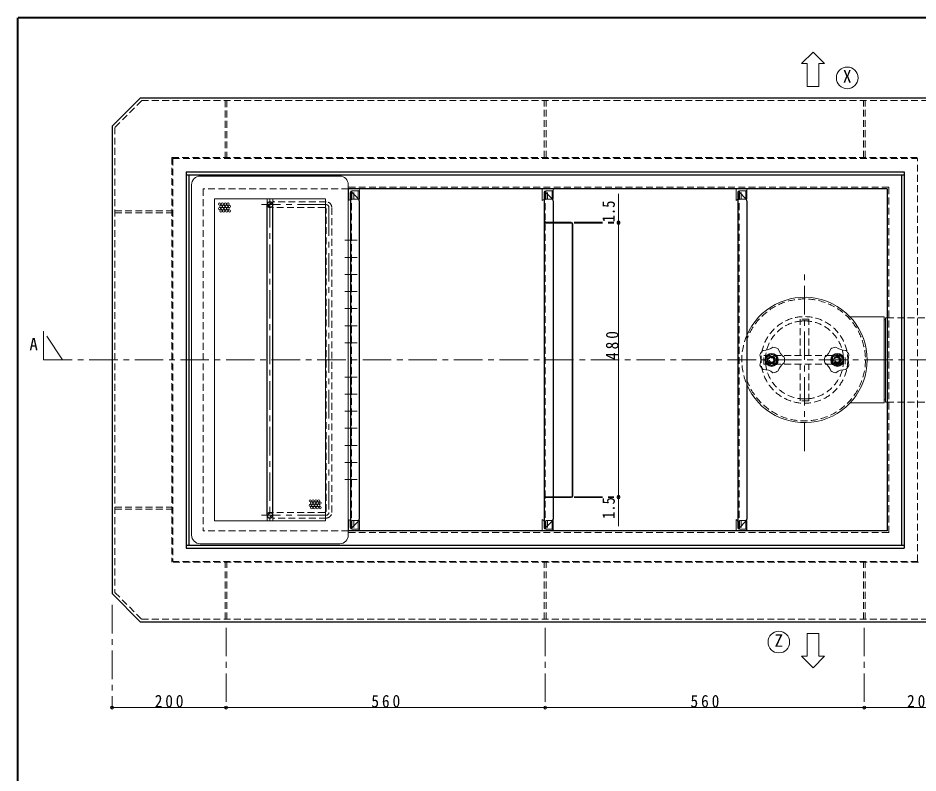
# Model space of a CAD drawing. Units: millimetres at full size, sheet at 1:10. Extents: x -2114 to 1936, y -1399 to 1411.
# Drawn here: x -2114 to -535, y 87 to 1411 of the extents above; entities that cross this region are included whole.
import ezdxf
from ezdxf.enums import TextEntityAlignment as Align

# ---------------------------------------------------------------- set-up
doc = ezdxf.new("R2010")
doc.units = ezdxf.units.MM
doc.header["$LTSCALE"] = 10
doc.header["$PDMODE"] = 32
doc.header["$PDSIZE"] = 5
doc.linetypes.add('CHAIN1', pattern=[8, 5, -1, 1, -1])
doc.linetypes.add('DASHED1', pattern=[1.8, 1.2, -0.6])
doc.layers.add('0-0_ﾚｲﾔ1', color=4, linetype='Continuous', lineweight=9)
doc.styles.add('ＭＳ ゴシック', font='')
doc.styles.get('ＭＳ ゴシック').set_extended_font_data('MS Gothic')

msp = doc.modelspace()

# ---------------------------------------------------------------- linework, layer by layer
at = {"layer": '0-0_ﾚｲﾔ1', "color": 1, "lineweight": 40}
for p in [(-2113.92, -1398.64), (1936.08, 1411.36)]:
    msp.add_line(p, (-2113.92, 1411.36), dxfattribs=at)
at = {"layer": '0-0_ﾚｲﾔ1'}
for p, q in [((-728.92, 1331.36), (-738.92, 1331.36)), ((-728.92, 1331.36), (-728.92, 1291.36)), ((-708.92, 1291.36), (-708.92, 1331.36)), ((-728.92, 1291.36), (-708.92, 1291.36)), ((-1060.17, 1102.86), (-1060.17, 1051.36)), ((-1143.17, 1052.86), (-1175.17, 1052.86)), ((-1175.17, 1051.36), (-1143.17, 1051.36)), ((-1141.67, 572.86), (-1141.67, 1049.86)), ((-1140.17, 572.86), (-1140.17, 1049.86)), ((-1060.17, 1051.36), (-1060.17, 571.36)), ((-593.92, 886.86), (-653.92, 886.86)), ((-593.92, 886.86), (-593.92, 735.86)), ((-591.92, 737.36), (-591.92, 885.36)), ((-591.92, 885.36), (-588.92, 885.36)), ((-593.92, 881.46), (-591.92, 881.46)), ((-593.92, 735.86), (-653.92, 735.86)), ((-593.92, 741.26), (-591.92, 741.26)), ((-591.92, 737.36), (-588.92, 737.36)), ((-1143.17, 571.36), (-1175.17, 571.36)), ((-1175.17, 569.86), (-1143.17, 569.86)), ((-1060.17, 571.36), (-1060.17, 519.86)), ((-708.92, 331.36), (-728.92, 331.36)), ((-728.92, 331.36), (-728.92, 291.36)), ((-708.92, 291.36), (-708.92, 331.36)), ((-708.92, 291.36), (-698.92, 291.36)), ((-1948.92, 201.36), (-1748.92, 201.36)), ((-1748.92, 201.36), (-1188.92, 201.36)), ((-1188.92, 201.36), (-628.92, 201.36)), ((-628.92, 201.36), (-428.92, 201.36))]:
    msp.add_line(p, q, dxfattribs=at)
at = {"layer": '0-0_ﾚｲﾔ1', "color": 5, "lineweight": 25}
for p, q in [((-1898.92, 1271.36), (-1948.92, 1221.36)), ((-1898.92, 1271.36), (-478.92, 1271.36)), ((-1948.92, 1221.36), (-1948.92, 401.36)), ((-1818.92, 1141.36), (-558.92, 1141.36)), ((-1818.92, 1141.36), (-1818.92, 481.36)), ((-558.92, 1141.36), (-558.92, 481.36)), ((-1818.92, 1136.36), (-558.92, 1136.36)), ((-1813.92, 1136.36), (-1813.92, 486.36)), ((-563.92, 1136.36), (-563.92, 486.36)), ((-588.92, 1111.36), (-1534.3, 1111.36)), ((-1530.17, 516.36), (-1530.17, 1106.36)), ((-1528.67, 1106.36), (-1530.17, 1106.36)), ((-1516.64, 1094.33), (-1528.67, 1106.36)), ((-1190.17, 516.36), (-1190.17, 1106.36)), ((-1188.67, 1106.36), (-1190.17, 1106.36)), ((-1176.64, 1094.33), (-1188.67, 1106.36)), ((-850.17, 516.36), (-850.17, 1106.36)), ((-848.67, 1106.36), (-850.17, 1106.36)), ((-836.64, 1094.33), (-848.67, 1106.36)), ((-588.92, 1111.36), (-588.92, 511.36)), ((-1515.17, 1090.79), (-1515.17, 531.93)), ((-1175.17, 1090.79), (-1175.17, 531.93)), ((-835.17, 1090.79), (-835.17, 531.93)), ((-1676.8, 538.86), (-1676.8, 1083.86)), ((-1666.8, 538.86), (-1666.8, 1083.86)), ((-1516.64, 528.4), (-1528.67, 516.36)), ((-1176.64, 528.4), (-1188.67, 516.36)), ((-836.64, 528.4), (-848.67, 516.36)), ((-588.92, 511.36), (-1534.3, 511.36)), ((-1528.67, 516.36), (-1530.17, 516.36)), ((-1188.67, 516.36), (-1190.17, 516.36)), ((-848.67, 516.36), (-850.17, 516.36)), ((-1818.92, 486.36), (-558.92, 486.36)), ((-1818.92, 481.36), (-558.92, 481.36)), ((-1948.92, 401.36), (-1898.92, 351.36)), ((-478.92, 351.36), (-1898.92, 351.36))]:
    msp.add_line(p, q, dxfattribs=at)
at = {"layer": '0-0_ﾚｲﾔ1', "linetype": 'DASHED1'}
for p, q in [((-1896.85, 1266.36), (-1943.92, 1219.29)), ((-1896.85, 1266.36), (-480.99, 1266.36)), ((-1750.52, 1164.76), (-1750.52, 1266.36)), ((-1747.32, 1164.76), (-1747.32, 1266.36)), ((-1190.52, 1166.36), (-1190.52, 1266.36)), ((-1187.32, 1166.36), (-1187.32, 1266.36)), ((-630.52, 1166.36), (-630.52, 1266.36)), ((-627.32, 1166.36), (-627.32, 1266.36)), ((-1943.92, 1219.29), (-1943.92, 403.43)), ((-1843.92, 1166.36), (-533.92, 1166.36)), ((-1843.92, 1166.36), (-1843.92, 456.36)), ((-1842.32, 1164.76), (-535.52, 1164.76)), ((-1842.32, 1164.76), (-1842.32, 457.96)), ((-535.52, 457.96), (-535.52, 1164.76)), ((-1527.92, 1093.36), (-1527.92, 1105.61)), ((-1524.92, 1093.36), (-1524.92, 1108.36)), ((-1187.92, 1093.36), (-1187.92, 1105.61)), ((-1184.92, 1093.36), (-1184.92, 1108.36)), ((-847.92, 1093.36), (-847.92, 1105.61)), ((-844.92, 1093.36), (-844.92, 1108.36)), ((-1515.88, 1093.36), (-1527.92, 1093.36)), ((-1516.92, 1094.61), (-1516.92, 1093.36)), ((-1175.88, 1093.36), (-1187.92, 1093.36)), ((-1176.92, 1094.61), (-1176.92, 1093.36)), ((-835.88, 1093.36), (-847.92, 1093.36)), ((-836.92, 1094.61), (-836.92, 1093.36)), ((-1575.87, 1078.86), (-1666.8, 1078.86)), ((-1573.37, 1088.86), (-1664.3, 1088.86)), ((-1573.37, 546.36), (-1573.37, 1076.36)), ((-1563.37, 543.86), (-1563.37, 1078.86)), ((-1943.92, 1072.96), (-1843.92, 1072.96)), ((-1943.92, 1069.76), (-1843.92, 1069.76)), ((-1175.17, 1052.86), (-1187.17, 1052.86)), ((-1187.17, 1051.36), (-1175.17, 1051.36)), ((-588.92, 885.36), (-497.92, 885.36)), ((-741.42, 818.86), (-741.42, 882.86)), ((-726.42, 882.86), (-741.42, 882.86)), ((-726.42, 879.86), (-741.42, 879.86)), ((-726.42, 818.86), (-726.42, 882.86)), ((-805.42, 803.86), (-805.42, 818.86)), ((-805.42, 818.86), (-662.42, 818.86)), ((-802.42, 803.86), (-802.42, 818.86)), ((-791.42, 820.89), (-799.67, 816.13)), ((-799.67, 816.13), (-799.67, 806.6)), ((-791.42, 801.84), (-799.67, 806.6)), ((-783.17, 816.13), (-791.42, 820.89)), ((-684.67, 816.13), (-676.42, 820.89)), ((-676.42, 820.89), (-668.17, 816.13)), ((-676.42, 801.84), (-668.17, 806.6)), ((-668.17, 816.13), (-668.17, 806.6)), ((-665.42, 803.86), (-665.42, 818.86)), ((-662.42, 803.86), (-662.42, 818.86)), ((-805.42, 803.86), (-662.42, 803.86)), ((-741.42, 739.86), (-741.42, 803.86)), ((-726.42, 739.86), (-726.42, 803.86)), ((-726.42, 742.86), (-741.42, 742.86)), ((-726.42, 739.86), (-741.42, 739.86)), ((-588.92, 737.36), (-497.92, 737.36)), ((-1175.17, 571.36), (-1187.17, 571.36)), ((-1187.17, 569.86), (-1175.17, 569.86)), ((-1943.92, 552.96), (-1843.92, 552.96)), ((-1943.92, 549.76), (-1843.92, 549.76)), ((-1575.87, 543.86), (-1666.8, 543.86)), ((-1573.37, 533.86), (-1664.3, 533.86)), ((-1527.92, 529.36), (-1527.92, 517.11)), ((-1515.88, 529.36), (-1527.92, 529.36)), ((-1524.92, 529.36), (-1524.92, 514.36)), ((-1516.92, 528.11), (-1516.92, 529.36)), ((-1187.92, 529.36), (-1187.92, 517.11)), ((-1175.88, 529.36), (-1187.92, 529.36)), ((-1184.92, 529.36), (-1184.92, 514.36)), ((-1176.92, 528.11), (-1176.92, 529.36)), ((-847.92, 529.36), (-847.92, 517.11)), ((-835.88, 529.36), (-847.92, 529.36)), ((-844.92, 529.36), (-844.92, 514.36)), ((-836.92, 528.11), (-836.92, 529.36)), ((-533.92, 456.36), (-1843.92, 456.36)), ((-535.52, 457.96), (-1842.32, 457.96)), ((-1750.52, 356.36), (-1750.52, 456.36)), ((-1747.32, 356.36), (-1747.32, 456.36)), ((-1190.52, 356.36), (-1190.52, 456.36)), ((-1187.32, 356.36), (-1187.32, 456.36)), ((-630.52, 356.36), (-630.52, 456.36)), ((-627.32, 356.36), (-627.32, 456.36)), ((-1943.92, 403.43), (-1896.85, 356.36)), ((-480.99, 356.36), (-1896.85, 356.36))]:
    msp.add_line(p, q, dxfattribs=at)
at = {"layer": '0-0_ﾚｲﾔ1', "color": 7, "lineweight": 18}
for p, q in [((-1794.3, 1133.86), (-1549.3, 1133.86)), ((-1809.3, 503.86), (-1809.3, 1118.86)), ((-1534.3, 503.86), (-1534.3, 1118.86)), ((-1533.92, 1091.36), (-1533.92, 1111.36)), ((-1527.92, 1108.36), (-1514.8, 1108.36)), ((-1527.92, 1105.61), (-1527.92, 1108.36)), ((-1516.92, 1094.61), (-1516.92, 1108.36)), ((-1514.8, 1093.36), (-1514.8, 1108.36)), ((-1193.92, 1091.36), (-1193.92, 1111.36)), ((-1187.92, 1108.36), (-1174.8, 1108.36)), ((-1187.92, 1105.61), (-1187.92, 1108.36)), ((-1176.92, 1094.61), (-1176.92, 1108.36)), ((-1174.8, 1093.36), (-1174.8, 1108.36)), ((-853.92, 1091.36), (-853.92, 1111.36)), ((-847.92, 1108.36), (-834.8, 1108.36)), ((-847.92, 1105.61), (-847.92, 1108.36)), ((-836.92, 1094.61), (-836.92, 1108.36)), ((-834.8, 1093.36), (-834.8, 1108.36)), ((-1769.3, 528.86), (-1769.3, 1093.86)), ((-1574.3, 1093.86), (-1769.3, 1093.86)), ((-1676.8, 1083.86), (-1676.8, 1093.86)), ((-1666.8, 1083.86), (-1666.8, 1093.86)), ((-1574.3, 528.86), (-1574.3, 1093.86)), ((-1530.92, 1105.36), (-1530.92, 1094.36)), ((-1515.88, 1093.36), (-1514.8, 1093.36)), ((-1190.92, 1105.36), (-1190.92, 1094.36)), ((-1175.88, 1093.36), (-1174.8, 1093.36)), ((-850.92, 1105.36), (-850.92, 1094.36)), ((-835.88, 1093.36), (-834.8, 1093.36)), ((-1676.8, 538.86), (-1676.8, 528.86)), ((-1666.8, 538.86), (-1666.8, 528.86)), ((-1769.3, 528.86), (-1574.3, 528.86)), ((-1533.92, 531.36), (-1533.92, 511.36)), ((-1530.92, 517.36), (-1530.92, 528.36)), ((-1516.92, 528.11), (-1516.92, 514.36)), ((-1515.88, 529.36), (-1514.8, 529.36)), ((-1514.8, 529.36), (-1514.8, 514.36)), ((-1193.92, 531.36), (-1193.92, 511.36)), ((-1190.92, 517.36), (-1190.92, 528.36)), ((-1176.92, 528.11), (-1176.92, 514.36)), ((-1175.88, 529.36), (-1174.8, 529.36)), ((-1174.8, 529.36), (-1174.8, 514.36)), ((-853.92, 531.36), (-853.92, 511.36)), ((-850.92, 517.36), (-850.92, 528.36)), ((-836.92, 528.11), (-836.92, 514.36)), ((-835.88, 529.36), (-834.8, 529.36)), ((-834.8, 529.36), (-834.8, 514.36)), ((-1527.92, 517.11), (-1527.92, 514.36)), ((-1527.92, 514.36), (-1514.8, 514.36)), ((-1187.92, 517.11), (-1187.92, 514.36)), ((-1187.92, 514.36), (-1174.8, 514.36)), ((-847.92, 517.11), (-847.92, 514.36)), ((-847.92, 514.36), (-834.8, 514.36)), ((-1794.3, 488.86), (-1549.3, 488.86))]:
    msp.add_line(p, q, dxfattribs=at)
at = {"layer": '0-0_ﾚｲﾔ1', "color": 7, "linetype": 'DASHED1', "lineweight": 18}
for p, q in [((-585.92, 1114.36), (-1534.3, 1114.36)), ((-1528.67, 516.36), (-1528.67, 1106.36)), ((-1188.67, 516.36), (-1188.67, 1106.36)), ((-848.67, 516.36), (-848.67, 1106.36)), ((-585.92, 1114.36), (-585.92, 508.36)), ((-1530.17, 1033.86), (-1528.67, 1033.86)), ((-1530.17, 1008.86), (-1528.67, 1008.86)), ((-1530.17, 1003.86), (-1528.67, 1003.86)), ((-1530.17, 978.86), (-1528.67, 978.86)), ((-1530.17, 973.86), (-1528.67, 973.86)), ((-1530.17, 948.86), (-1528.67, 948.86)), ((-1530.17, 943.86), (-1528.67, 943.86)), ((-1530.17, 918.86), (-1528.67, 918.86)), ((-1530.17, 913.86), (-1528.67, 913.86)), ((-1530.17, 888.86), (-1528.67, 888.86)), ((-1530.17, 883.86), (-1528.67, 883.86)), ((-1530.17, 858.86), (-1528.67, 858.86)), ((-1530.17, 853.86), (-1528.67, 853.86)), ((-1530.17, 828.86), (-1528.67, 828.86)), ((-1530.17, 823.86), (-1528.67, 823.86)), ((-1530.17, 798.86), (-1528.67, 798.86)), ((-1530.17, 793.86), (-1528.67, 793.86)), ((-1530.17, 768.86), (-1528.67, 768.86)), ((-1530.17, 763.86), (-1528.67, 763.86)), ((-1530.17, 738.86), (-1528.67, 738.86)), ((-1530.17, 733.86), (-1528.67, 733.86)), ((-1530.17, 708.86), (-1528.67, 708.86)), ((-1530.17, 703.86), (-1528.67, 703.86)), ((-1530.17, 678.86), (-1528.67, 678.86)), ((-1530.17, 673.86), (-1528.67, 673.86)), ((-1530.17, 648.86), (-1528.67, 648.86)), ((-1530.17, 643.86), (-1528.67, 643.86)), ((-1530.17, 618.86), (-1528.67, 618.86)), ((-1530.17, 613.86), (-1528.67, 613.86)), ((-1530.17, 588.86), (-1528.67, 588.86)), ((-1534.3, 511.36), (-1788.92, 511.36)), ((-585.92, 508.36), (-1534.3, 508.36))]:
    msp.add_line(p, q, dxfattribs=at)
at = {"layer": '0-0_ﾚｲﾔ1', "linetype": 'CHAIN1'}
for p, q in [((-1671.8, 1093.86), (-1671.8, 528.86)), ((-1573.37, 1083.86), (-1686.8, 1083.86)), ((-1568.37, 1078.86), (-1568.37, 543.86)), ((-1138.17, 1052.86), (-1060.17, 1052.86)), ((-1138.17, 1051.36), (-1060.17, 1051.36)), ((-1540.17, 1021.36), (-1518.67, 1021.36)), ((-1540.17, 991.36), (-1518.67, 991.36)), ((-733.92, 651.36), (-733.92, 971.36)), ((-1540.17, 961.36), (-1518.67, 961.36)), ((-1540.17, 931.36), (-1518.67, 931.36)), ((-1540.17, 901.36), (-1518.67, 901.36)), ((-1540.17, 871.36), (-1518.67, 871.36)), ((-2035.59, 811.36), (-2068.92, 861.36)), ((-2068.92, 861.36), (-2068.92, 811.36)), ((-1540.17, 841.36), (-1518.67, 841.36)), ((-2068.92, 811.36), (211.08, 811.36)), ((-1540.17, 781.36), (-1518.67, 781.36)), ((-1540.17, 751.36), (-1518.67, 751.36)), ((-1540.17, 721.36), (-1518.67, 721.36)), ((-1540.17, 691.36), (-1518.67, 691.36)), ((-1540.17, 661.36), (-1518.67, 661.36)), ((-1540.17, 631.36), (-1518.67, 631.36)), ((-1540.17, 601.36), (-1518.67, 601.36)), ((-1138.17, 571.36), (-1060.17, 571.36)), ((-1138.17, 569.86), (-1060.17, 569.86)), ((-1573.37, 538.86), (-1686.8, 538.86)), ((-1948.92, 381.36), (-1948.92, 201.36)), ((-1748.92, 341.36), (-1748.92, 201.36)), ((-1188.92, 341.36), (-1188.92, 201.36)), ((-628.92, 341.36), (-628.92, 201.36))]:
    msp.add_line(p, q, dxfattribs=at)
at = {"layer": '0-0_ﾚｲﾔ1'}
for points in [[(-738.92, 1331.36), (-718.92, 1351.36), (-698.92, 1331.36), (-708.92, 1331.36)], [(-698.92, 291.36), (-718.92, 271.36), (-738.92, 291.36), (-728.92, 291.36)]]:
    msp.add_lwpolyline(points, dxfattribs=at)
at = {"layer": '0-0_ﾚｲﾔ1', "color": 7, "linetype": 'DASHED1', "lineweight": 18}
msp.add_lwpolyline([(-1534.3, 1111.36), (-1788.92, 1111.36), (-1788.92, 511.36)], dxfattribs=at)
at = {"layer": '0-0_ﾚｲﾔ1', "linetype": 'DASHED1'}
for points in [[(-783.17, 816.13), (-783.17, 806.6), (-791.42, 801.84)], [(-684.67, 816.13), (-684.67, 806.6), (-676.42, 801.84)]]:
    msp.add_lwpolyline(points, dxfattribs=at)
at = {"layer": '0-0_ﾚｲﾔ1', "color": 7, "lineweight": 18}
for centre, radius in [((-658.92, 1306.36), 19), ((-791.42, 811.36), 11.5), ((-791.42, 811.36), 10.5), ((-676.42, 811.36), 11.5), ((-676.42, 811.36), 10.5), ((-791.42, 811.36), 6.5), ((-676.42, 811.36), 6.5), ((-778.92, 316.36), 19)]:
    msp.add_circle(centre, radius, dxfattribs=at)
at = {"layer": '0-0_ﾚｲﾔ1'}
for centre in [(-1760.34, 1084.87), (-1760.34, 1076.87), (-1757.84, 1080.87), (-1757.84, 1072.87), (-1755.34, 1084.87), (-1755.34, 1076.87), (-1752.84, 1080.87), (-1752.84, 1072.87), (-1750.34, 1084.87), (-1750.34, 1076.87), (-1747.84, 1080.87), (-1747.84, 1072.87), (-1745.34, 1084.87), (-1745.34, 1076.87), (-1742.84, 1080.87), (-1742.84, 1072.87), (-1601.22, 564.1), (-1601.22, 556.1), (-1598.72, 560.1), (-1598.72, 552.1), (-1596.22, 564.1), (-1596.22, 556.1), (-1593.72, 560.1), (-1593.72, 552.1), (-1591.22, 564.1), (-1591.22, 556.1), (-1588.72, 560.1), (-1588.72, 552.1), (-1586.22, 564.1), (-1586.22, 556.1), (-1583.72, 560.1), (-1583.72, 552.1)]:
    msp.add_circle(centre, 2, dxfattribs=at)
at = {"layer": '0-0_ﾚｲﾔ1', "linetype": 'DASHED1'}
for centre, radius in [((-733.92, 811.36), 76), ((-733.92, 811.36), 68.5), ((-791.42, 811.36), 5), ((-791.42, 811.36), 4), ((-676.42, 811.36), 5), ((-676.42, 811.36), 4)]:
    msp.add_circle(centre, radius, dxfattribs=at)
at = {"layer": '0-0_ﾚｲﾔ1', "color": 7, "lineweight": 18}
for centre, radius, start, end in [((-1794.3, 1118.86), 15, 90, 180), ((-1549.3, 1118.86), 15, 0, 90), ((-1527.92, 1105.36), 3, 90, 180), ((-1516.92, 1111.36), 3, 270, 0), ((-1187.92, 1105.36), 3, 90, 180), ((-1176.92, 1111.36), 3, 270, 0), ((-847.92, 1105.36), 3, 90, 180), ((-836.92, 1111.36), 3, 270, 0), ((-1533.92, 1094.36), 3, 270, 0), ((-1193.92, 1094.36), 3, 270, 0), ((-853.92, 1094.36), 3, 270, 0), ((-733.92, 811.36), 110, 203.00738, 156.99262), ((-791.42, 811.36), 22.5, 131.57818, 156.42182), ((-805.91, 855.94), 27.75, 269.07536, 306.92464), ((-791.42, 811.36), 22.5, 59.57818, 84.42182), ((-753.5, 838.91), 27.75, 197.07536, 234.92464), ((-714.34, 838.91), 27.75, 305.07536, 342.92464), ((-676.42, 811.36), 22.5, 95.57818, 120.42182), ((-661.94, 855.94), 27.75, 233.07536, 270.92464), ((-676.42, 811.36), 22.5, 23.57818, 48.42182), ((-838.29, 811.36), 27.75, 341.07536, 18.92464), ((-753.5, 783.81), 27.75, 125.07536, 162.92464), ((-791.42, 811.36), 22.5, 347.57818, 12.42182), ((-676.42, 811.36), 22.5, 167.57818, 192.42182), ((-714.34, 783.81), 27.75, 17.07536, 54.92464), ((-629.55, 811.36), 27.75, 161.07536, 198.92464), ((-791.42, 811.36), 22.5, 203.57818, 228.42182), ((-805.91, 766.79), 27.75, 53.07536, 90.92464), ((-791.42, 811.36), 22.5, 275.57818, 300.42182), ((-676.42, 811.36), 22.5, 239.57818, 264.42182), ((-661.94, 766.79), 27.75, 89.07536, 126.92464), ((-676.42, 811.36), 22.5, 311.57818, 336.42182), ((-1533.92, 528.36), 3, 0, 90), ((-1193.92, 528.36), 3, 0, 90), ((-853.92, 528.36), 3, 0, 90), ((-1527.92, 517.36), 3, 180, 270), ((-1516.92, 511.36), 3, 0, 90), ((-1187.92, 517.36), 3, 180, 270), ((-1176.92, 511.36), 3, 0, 90), ((-847.92, 517.36), 3, 180, 270), ((-836.92, 511.36), 3, 0, 90), ((-1794.3, 503.86), 15, 180, 270), ((-1549.3, 503.86), 15, 270, 0)]:
    msp.add_arc(centre, radius, start, end, dxfattribs=at)
at = {"layer": '0-0_ﾚｲﾔ1', "linetype": 'DASHED1'}
for centre, radius, start, end in [((-1664.3, 1091.36), 2.5, 180, 270), ((-1666.8, 1088.86), 10, 180, 270), ((-1575.87, 1076.36), 2.5, 0, 90), ((-1573.37, 1078.86), 10, 0, 90), ((-1187.17, 1054.36), 3, 180, 270), ((-1187.17, 1054.36), 1.5, 180, 270), ((-733.92, 811.36), 107, 198.86879, 161.13121), ((-733.92, 811.36), 110, 156.99262, 203.00738), ((-1187.17, 568.36), 3, 90, 180), ((-1187.17, 568.36), 1.5, 90, 180), ((-1666.8, 533.86), 10, 90, 180), ((-1575.87, 546.36), 2.5, 270, 0), ((-1573.37, 543.86), 10, 270, 0), ((-1664.3, 531.36), 2.5, 90, 180)]:
    msp.add_arc(centre, radius, start, end, dxfattribs=at)
at = {"layer": '0-0_ﾚｲﾔ1', "color": 5, "lineweight": 25}
for centre, start, end in [((-1520.17, 1090.79), 0, 45), ((-1180.17, 1090.79), 0, 45), ((-840.17, 1090.79), 0, 45), ((-1671.8, 1083.86), 0, 180), ((-1671.8, 538.86), 180, 0), ((-1520.17, 531.93), 315, 0), ((-1180.17, 531.93), 315, 0), ((-840.17, 531.93), 315, 0)]:
    msp.add_arc(centre, 5, start, end, dxfattribs=at)
at = {"layer": '0-0_ﾚｲﾔ1', "color": 7, "linetype": 'DASHED1', "lineweight": 18}
for centre, start, end in [((-1671.8, 1083.86), 180, 0), ((-1671.8, 538.86), 0, 180)]:
    msp.add_arc(centre, 5, start, end, dxfattribs=at)
at = {"layer": '0-0_ﾚｲﾔ1', "linetype": 'CHAIN1'}
for centre, start, end in [((-1666.8, 1088.86), 180, 270), ((-1573.37, 1078.86), 0, 90), ((-1666.8, 533.86), 90, 180), ((-1573.37, 543.86), 270, 0)]:
    msp.add_arc(centre, 5, start, end, dxfattribs=at)
at = {"layer": '0-0_ﾚｲﾔ1'}
for centre, radius, start, end in [((-1143.17, 1049.86), 3, 0, 90), ((-1143.17, 1049.86), 1.5, 0, 90), ((-1143.17, 572.86), 1.5, 270, 0), ((-1143.17, 572.86), 3, 270, 0)]:
    msp.add_arc(centre, radius, start, end, dxfattribs=at)
for p in [(-1060.17, 1052.86), (-1060.17, 1051.36), (-1060.17, 571.36), (-1060.17, 569.86), (-1948.92, 201.36), (-1748.92, 201.36), (-1188.92, 201.36), (-628.92, 201.36)]:
    msp.add_point(p, dxfattribs=at)

# ---------------------------------------------------------------- texts
at = {"layer": '0-0_ﾚｲﾔ1', "color": 7, "style": 'ＭＳ ゴシック'}
for s, p in [('X', (-666.42, 1291.36)), ('A', (-2093.92, 821.36)), ('Z', (-786.42, 301.36))]:
    msp.add_text(s, height=21.99, dxfattribs=at).set_placement(p, align=Align.BOTTOM_LEFT)
at = {"layer": '0-0_ﾚｲﾔ1', "color": 7, "style": 'ＭＳ ゴシック', "width": 0.85}
for p in [(-1060.17, 1052.86), (-1060.17, 532.36)]:
    msp.add_text('1.5', height=21.99, rotation=90, dxfattribs=at).set_placement(p, align=Align.BOTTOM_LEFT)
at = {"layer": '0-0_ﾚｲﾔ1', "color": 7, "insert": (-1060.17, 811.36), "char_height": 21.99, "attachment_point": 7, "rotation": 90, "style": 'ＭＳ ゴシック'}
msp.add_mtext('\\T1.38;\\W0.9;480', dxfattribs=at)
at = {"layer": '0-0_ﾚｲﾔ1', "color": 7, "char_height": 21.99, "attachment_point": 7, "style": 'ＭＳ ゴシック'}
for s, insert in [('\\T1.37;\\W0.9;200', (-1873.92, 201.36)), ('\\T1.38;\\W0.9;560', (-1493.92, 201.36)), ('\\T1.38;\\W0.9;560', (-933.92, 201.36)), ('\\T1.38;\\W0.9;200', (-553.92, 201.36))]:
    msp.add_mtext(s, dxfattribs=dict(at, insert=insert))

doc.saveas('drawing.dxf')
